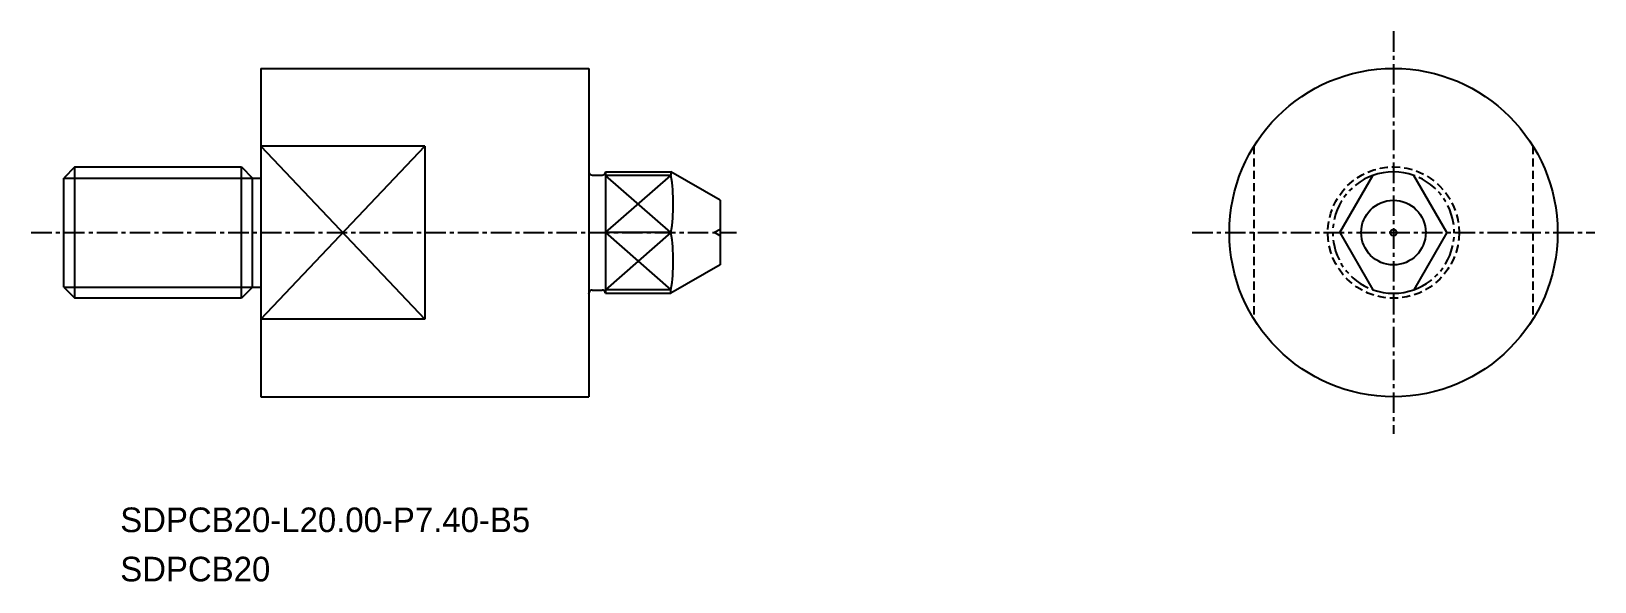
# Model space of a CAD drawing. Extents: x -1333.9 to -1238.6, y -625 to -591.4.
import ezdxf

# ---------------------------------------------------------------- set-up
doc = ezdxf.new("R2010")
doc.units = 0
for name, pattern in [('CENTER', [2, 1.25, -0.25, 0.25, -0.25]), ('DASHED', [0.75, 0.5, -0.25]), ('PHANTOM', [2.5, 1.25, -0.25, 0.25, -0.25, 0.25, -0.25])]:
    doc.linetypes.add(name, pattern=pattern)
doc.layers.get('0').update_dxf_attribs({"linetype": 'CONTINUOUS'})
doc.layers.add('CENTER', color=1, linetype='CENTER')

msp = doc.modelspace()

# ---------------------------------------------------------------- linework, layer by layer
at = {"color": 7, "linetype": 'CONTINUOUS'}
for p, q in [((-1319.903, -593.698), (-1299.903, -593.698)), ((-1331.227, -599.698), (-1331.903, -600.374)), ((-1331.227, -599.698), (-1321.08, -599.698)), ((-1331.227, -607.698), (-1331.227, -599.698)), ((-1321.08, -607.698), (-1321.08, -599.698)), ((-1321.08, -599.698), (-1320.403, -600.374)), ((-1299.903, -599.988), (-1299.903, -599.998)), ((-1298.903, -599.998), (-1294.903, -599.998)), ((-1298.903, -599.998), (-1298.903, -599.998)), ((-1331.903, -607.021), (-1331.903, -600.374)), ((-1320.403, -607.021), (-1320.403, -600.374)), ((-1299.703, -600.198), (-1299.103, -600.198)), ((-1254.144, -603.698), (-1252.133, -600.215)), ((-1247.623, -603.698), (-1249.633, -600.215)), ((-1254.144, -603.698), (-1252.133, -607.18)), ((-1247.623, -603.698), (-1249.633, -607.18)), ((-1331.903, -607.021), (-1331.227, -607.698)), ((-1321.08, -607.698), (-1331.227, -607.698)), ((-1320.403, -607.021), (-1321.08, -607.698)), ((-1299.903, -607.408), (-1299.903, -607.398)), ((-1299.703, -607.198), (-1299.103, -607.198)), ((-1298.903, -607.398), (-1298.903, -607.398)), ((-1298.903, -607.398), (-1294.903, -607.398)), ((-1319.903, -613.698), (-1299.903, -613.698))]:
    msp.add_line(p, q, dxfattribs=at)
for p, q in [((-1319.903, -593.698), (-1319.903, -613.698)), ((-1299.903, -593.698), (-1299.903, -613.698)), ((-1309.903, -598.43), (-1319.903, -598.43)), ((-1309.903, -598.43), (-1309.903, -608.965)), ((-1298.903, -599.998), (-1298.903, -607.398)), ((-1291.903, -601.73), (-1294.903, -599.998)), ((-1320.403, -600.374), (-1319.903, -600.374)), ((-1294.903, -600.215), (-1298.903, -600.215)), ((-1294.903, -603.698), (-1298.903, -603.698)), ((-1291.903, -605.665), (-1294.903, -607.398)), ((-1320.403, -607.021), (-1319.903, -607.021)), ((-1294.903, -607.18), (-1298.903, -607.18)), ((-1309.903, -608.965), (-1319.903, -608.965))]:
    msp.add_line(p, q)
at = {"color": 3}
for p, q in [((-1319.903, -608.965), (-1309.903, -598.43)), ((-1319.903, -598.43), (-1309.903, -608.965)), ((-1298.903, -603.698), (-1294.903, -600.215)), ((-1294.903, -603.698), (-1298.903, -600.215)), ((-1294.903, -603.698), (-1298.903, -607.18)), ((-1298.903, -603.698), (-1294.903, -607.18)), ((-1291.903, -603.506), (-1292.242, -603.698)), ((-1291.903, -603.89), (-1292.242, -603.698))]:
    msp.add_line(p, q, dxfattribs=at)
at = {"color": 3, "linetype": 'DASHED'}
for p, q in [((-1259.383, -598.43), (-1259.383, -608.965)), ((-1242.383, -598.43), (-1242.383, -608.965))]:
    msp.add_line(p, q, dxfattribs=at)
at = {"linetype": 'CONTINUOUS'}
for p, q in [((-1294.903, -599.998), (-1294.903, -600.215)), ((-1291.903, -601.73), (-1291.903, -605.665)), ((-1294.903, -607.398), (-1294.903, -607.18))]:
    msp.add_line(p, q, dxfattribs=at)
at = {"color": 3, "linetype": 'CONTINUOUS'}
for p, q in [((-1331.903, -600.374), (-1320.403, -600.374)), ((-1331.903, -607.021), (-1320.403, -607.021))]:
    msp.add_line(p, q, dxfattribs=at)
at = {"linetype": 'CONTINUOUS'}
msp.add_circle((-1250.883, -603.698), 10, dxfattribs=at)
at = {"color": 3, "linetype": 'DASHED'}
msp.add_circle((-1250.883, -603.698), 4, dxfattribs=at)
for radius in [1.968, 0.192]:
    msp.add_circle((-1250.883, -603.698), radius)
at = {"color": 7, "linetype": 'CONTINUOUS'}
for centre, start, end in [((-1299.703, -599.998), 180, 270), ((-1299.103, -599.998), 270, 0), ((-1299.703, -607.398), 90, 180), ((-1299.103, -607.398), 0, 90)]:
    msp.add_arc(centre, 0.2, start, end, dxfattribs=at)
at = {"linetype": 'CONTINUOUS'}
for start, end in [(70.2548, 109.7452), (250.2548, 289.7452)]:
    msp.add_arc((-1250.883, -603.698), 3.7, start, end, dxfattribs=at)
for centre in [(-1305.481, -601.956), (-1305.481, -605.439)]:
    msp.add_arc(centre, 10.72, 350.65238, 9.34762)
at = {"color": 3, "linetype": 'PHANTOM'}
for start, end in [(109.7452, 250.2548), (289.7452, 70.2548)]:
    msp.add_arc((-1250.883, -603.698), 3.7, start, end, dxfattribs=at)
at = {"layer": 'CENTER', "color": 1, "linetype": 'CENTER'}
for p, q in [((-1250.883, -591.435), (-1250.883, -615.96)), ((-1333.88, -603.698), (-1290.903, -603.698)), ((-1263.146, -603.698), (-1238.621, -603.698))]:
    msp.add_line(p, q, dxfattribs=at)

# ---------------------------------------------------------------- texts
for s, p in [('SDPCB20-L20.00-P7.40-B5', (-1328.458, -621.947)), ('SDPCB20', (-1328.458, -624.947))]:
    msp.add_text(s, height=1.5).set_placement(p)

doc.saveas('drawing.dxf')
